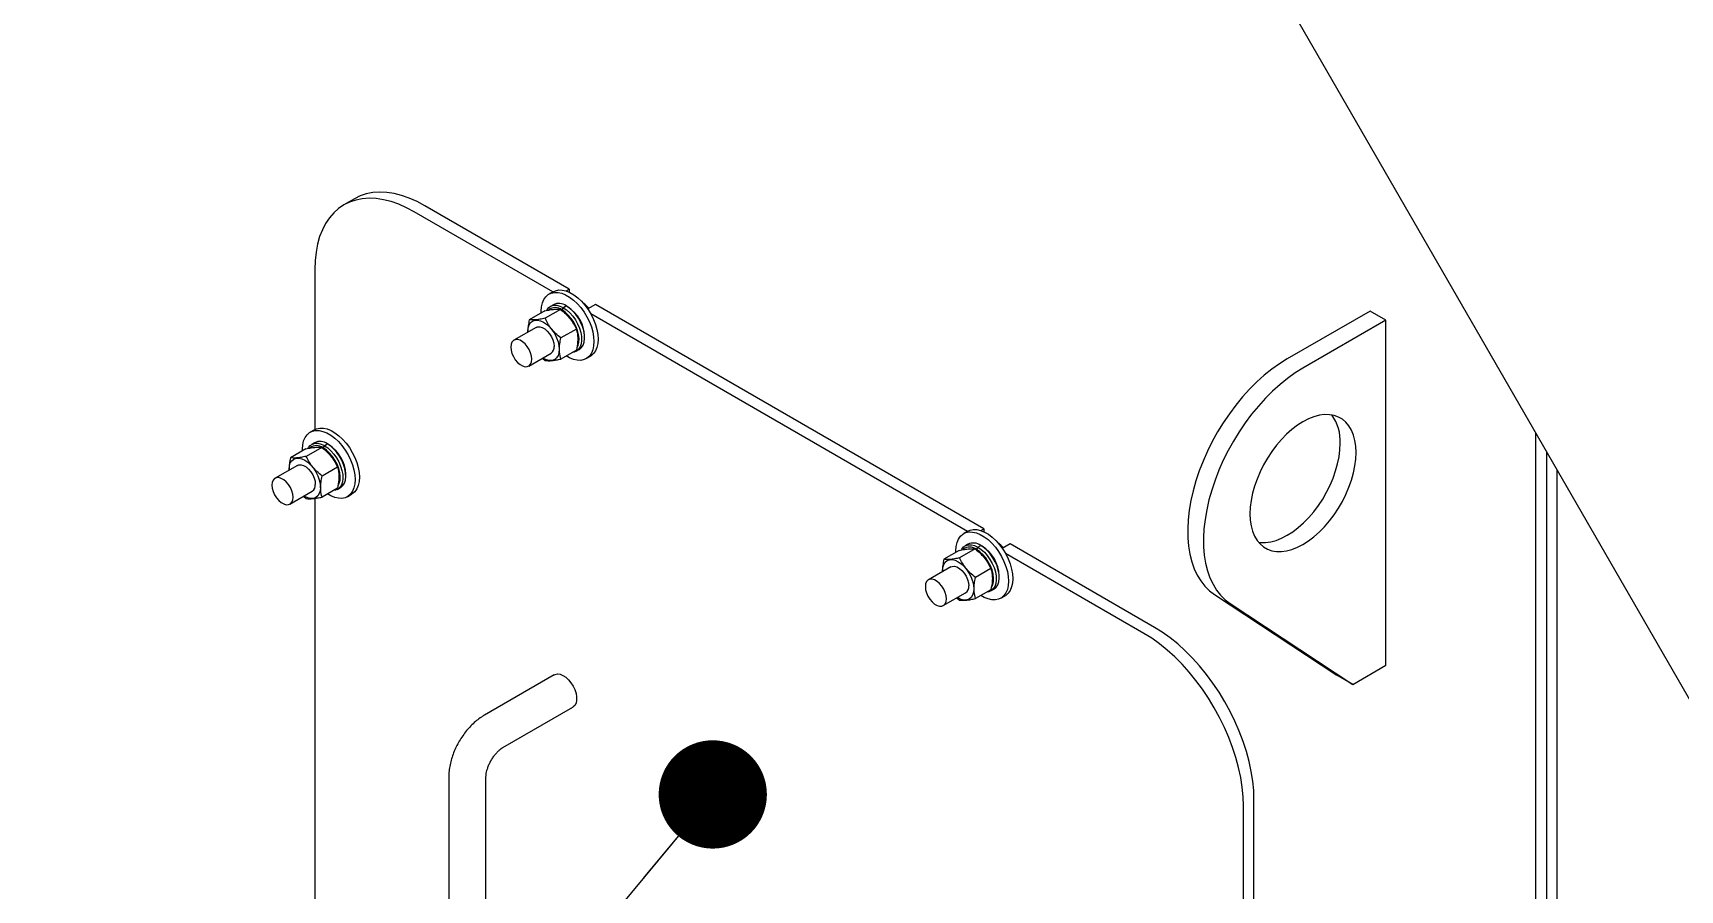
# Model space of a CAD drawing. Header units: millimetres. Extents: x 1293 to 41893, y 1011 to 26911.
# Drawn here: x 4821 to 5289.2, y 22851.5 to 23094.9 of the extents above; entities that cross this region are included whole.
import ezdxf

# ---------------------------------------------------------------- set-up
doc = ezdxf.new("R2010")
doc.units = ezdxf.units.MM
doc.header["$LTSCALE"] = 50
doc.layers.add('CAPA_1', color=7, linetype='Continuous')
doc.dimstyles.new('SLDDIMSTYLE2', dxfattribs={"dimtxt": 0.18, "dimasz": 30.769231, "dimexe": 0, "dimexo": 0.0625, "dimgap": 0, "dimtad": 0, "dimtih": 1, "dimtoh": 1, "dimdec": 0, "dimrnd": 1e-09, "dimzin": 0, "dimdsep": 46, "dimtxsty": 'Standard', "dimblk1": 'DOT', "dimblk2": 'DOT', "dimsah": 1, "dimcen": 0.09, "dimadec": 0, "dimazin": 0, "dimtfac": 30.769231, "dimtdec": 0, "dimtofl": 0, "dimtmove": 0, "dimatfit": 3, "dimldrblk": 'DOT', "dimfxl": 1, "dimfrac": 2, "dimtolj": 1, "dimtzin": 0, "dimarcsym": 0})

# ---------------------------------------------------------------- blocks, each defined once
blk = doc.blocks.new('_Dot')
at = {"color": 0, "linetype": 'ByBlock', "lineweight": -2}
blk.add_line((-0.5, 0), (-1, 0), dxfattribs=at)
at = {"color": 0, "linetype": 'ByBlock', "const_width": 0.5}
blk.add_lwpolyline([(-0.25, 0, 1), (0.25, 0, 1)], format="xyb", close=True, dxfattribs=at)

msp = doc.modelspace()

# ---------------------------------------------------------------- linework, layer by layer
at = {"color": 7, "linetype": 'Continuous', "lineweight": 25}
for p, q in [((5305.2210199, 22882.539891), (5147.7280575, 23155.3257029)), ((4912.3831607, 23047.8509016), (4909.389742, 23046.1228378)), ((4973.4231915, 23022.1777359), (4932.3815354, 23045.8705796)), ((4968.7736452, 23021.4057341), (4929.3881167, 23044.1425158)), ((4901.1038454, 23027.8090455), (4901.1038454, 22982.3256569)), ((4972.5505436, 23021.673967), (4973.4231915, 23022.1777359)), ((4973.4231915, 23022.1777359), (4973.4231915, 23021.3320487)), ((4968.8803095, 23021.4673101), (4967.682942, 23020.7760845)), ((4968.9173006, 23017.7737087), (4968.0731566, 23017.2863947)), ((4971.714845, 23016.9452078), (4972.5589891, 23017.4325218)), ((4971.7558572, 23016.9217184), (4972.6000013, 23017.4090324)), ((4972.5998345, 23017.4089361), (4972.5589891, 23017.4325218)), ((4980.9067382, 23017.8575763), (4978.6919823, 23016.5790249)), ((5091.2743217, 22954.1437266), (4980.9067382, 23017.8575763)), ((4966.471147, 23016.0342285), (4962.0734739, 23013.4955059)), ((4970.9614068, 23016.4354384), (4966.5634703, 23013.8965637)), ((4971.714845, 23016.9452078), (4971.343614, 23016.2954262)), ((4971.3816799, 23016.2736242), (4971.7558572, 23016.9217184)), ((5086.6247754, 22953.3717248), (4979.5673393, 23015.1746672)), ((5201.0821122, 23015.9559629), (5177.5118862, 23002.349161)), ((5205.5722403, 23013.3638671), (5182.0020142, 22999.7570652)), ((5205.5722403, 23013.3638671), (5201.0821122, 23015.9559629)), ((5205.5722403, 22915.3789697), (5205.5722403, 23013.3638671)), ((4964.0267025, 23011.3332326), (4957.6889987, 23007.6745541)), ((4975.4514031, 23010.850037), (4971.0537301, 23008.3113144)), ((4977.8085499, 23008.3875617), (4977.8085499, 23008.8195777)), ((4961.921988, 23000.342007), (4968.2596918, 23004.0006856)), ((4975.4514031, 23004.862524), (4971.0537301, 23002.3238014)), ((4975.4385579, 23004.5277629), (4976.282702, 23005.0150769)), ((4965.7980414, 23002.579605), (4966.5634703, 23001.9225915)), ((4978.2654153, 23002.444717), (4979.4627828, 23003.1359425)), ((4900.9980585, 22982.2669815), (4899.800691, 22981.575756)), ((5248.2225643, 22376.4256773), (5248.2225643, 22981.2641118)), ((4898.588896, 22976.8338999), (4894.1912229, 22974.2951773)), ((4903.0791558, 22977.2351098), (4898.6812193, 22974.6962351)), ((4901.0350496, 22978.5733801), (4900.1909056, 22978.0860661)), ((4903.8325941, 22977.7448792), (4903.461363, 22977.0950976)), ((4903.4994289, 22977.0732957), (4903.8736062, 22977.7213898)), ((4903.8325941, 22977.7448792), (4904.6767381, 22978.2321932)), ((4903.8736062, 22977.7213898), (4904.7177503, 22978.2087038)), ((4904.7175835, 22978.2086075), (4904.6767381, 22978.2321932)), ((5251.215983, 22976.0793585), (5251.215983, 22376.7644154)), ((4896.1444515, 22972.132904), (4889.8067477, 22968.4742255)), ((4907.5691521, 22971.6497084), (4903.1714791, 22969.1109858)), ((5254.2094017, 22970.8946052), (5254.2094017, 22375.0363515)), ((4907.5563069, 22965.3274343), (4908.400451, 22965.8147483)), ((4909.9262989, 22969.1872331), (4909.9262989, 22969.6192491)), ((4894.039737, 22961.1416785), (4900.3774408, 22964.800357)), ((4897.9157904, 22963.3792765), (4898.6812193, 22962.7222629)), ((4901.1038454, 22962.7649534), (4901.1038454, 22846.2355215)), ((4907.5691521, 22965.6621954), (4903.1714791, 22963.1234728)), ((4910.3831643, 22963.2443884), (4911.5805318, 22963.9356139)), ((5086.7314397, 22953.4333008), (5085.5340722, 22952.7420752)), ((5090.4016738, 22953.6399577), (5091.2743217, 22954.1437266)), ((5091.2743217, 22954.1437266), (5091.2743217, 22953.2980393)), ((5084.3222772, 22948.0002192), (5079.9246041, 22945.4614966)), ((5088.812537, 22948.4014291), (5084.4146005, 22945.8625544)), ((5086.7684308, 22949.7396994), (5085.9242867, 22949.2523854)), ((5089.5659752, 22948.9111985), (5089.1947442, 22948.2614168)), ((5089.2328101, 22948.2396149), (5089.6069874, 22948.8877091)), ((5089.5659752, 22948.9111985), (5090.4101193, 22949.3985125)), ((5089.6069874, 22948.8877091), (5090.4511315, 22949.3750231)), ((5090.4509647, 22949.3749268), (5090.4101193, 22949.3985125)), ((5098.7578684, 22949.823567), (5096.5431125, 22948.5450156)), ((5136.8061058, 22924.4026594), (5097.4184695, 22947.1406579)), ((5139.7995245, 22926.1307232), (5098.7578684, 22949.823567)), ((5081.8778327, 22943.2992233), (5075.5401289, 22939.6405448)), ((5093.3025333, 22942.8160277), (5088.9048603, 22940.2773051)), ((5095.6596801, 22940.3535524), (5095.6596801, 22940.7855683)), ((5079.7731182, 22932.3079977), (5086.110822, 22935.9666762)), ((5083.6491716, 22934.5455957), (5084.4146005, 22933.8885822)), ((5093.3025333, 22936.8285147), (5088.9048603, 22934.289792)), ((5093.2896881, 22936.4937535), (5094.1338322, 22936.9810675)), ((5096.1165455, 22934.4107076), (5097.313913, 22935.1019332)), ((5156.8440616, 22935.4588208), (5191.6540218, 22912.5283447)), ((5161.3341896, 22932.8667251), (5196.1441499, 22909.9362489)), ((5196.1441499, 22909.9362489), (5205.5722403, 22915.3789697)), ((4969.1689052, 22912.6392034), (4949.3109898, 22901.1754728)), ((5196.1441499, 22909.9362489), (5191.6540218, 22912.5283447)), ((4954.6022264, 22892.009789), (4974.4601418, 22903.4735196)), ((4939.1813947, 22883.6307477), (4939.1813947, 22819.2601137)), ((4949.764728, 22819.2601137), (4949.764728, 22883.6307477)), ((5168.0837958, 22829.7475389), (5168.0837958, 22877.1409285)), ((5165.0903771, 22829.929476), (5165.0903771, 22875.4128647))]:
    msp.add_line(p, q, dxfattribs=at)
at = {"color": 7, "linetype": 'Continuous', "lineweight": 25, "flags": 128}
for points in [[(4929.3881167, 23044.1425158), (4927.1689583, 23045.3229237), (4924.9634818, 23046.2946842), (4922.7852847, 23047.0518061), (4920.6477962, 23047.5896213), (4918.5641947, 23047.9048142), (4916.5473262, 23047.9954415), (4914.6096255, 23047.8609443), (4912.7630392, 23047.502152), (4911.0189519, 23046.9212766), (4909.3881167, 23046.1218994), (4907.8805881, 23045.1089487), (4906.5056606, 23043.8886699), (4905.271811, 23042.4685863), (4904.1866465, 23040.8574532), (4903.2568574, 23039.0652038), (4902.4881762, 23037.1028879), (4901.8853421, 23034.9826038), (4901.4520717, 23032.7174238), (4901.1910364, 23030.3213134), (4901.1038454, 23027.8090455)], [(4932.3815354, 23045.8705796), (4930.162377, 23047.0509876), (4927.9569005, 23048.0227481), (4925.7787034, 23048.7798699), (4923.6412149, 23049.3176852), (4921.5576134, 23049.6328781), (4919.5407449, 23049.7235053), (4917.6030442, 23049.5890082), (4915.7564579, 23049.2302158), (4914.0123706, 23048.6493404), (4912.3831607, 23047.8509016)], [(4968.8803095, 23021.4673101), (4969.505631, 23021.7515733), (4970.4297728, 23021.9456583), (4971.4374995, 23021.9243115), (4972.5063003, 23021.6880098), (4973.6123, 23021.2420318), (4974.7307923, 23020.5963399), (4975.836792, 23019.7653579), (4976.9055928, 23018.7676484), (4977.9133195, 23017.6254987), (4978.8374612, 23016.3644224), (4979.6573741, 23015.01259), (4980.3547426, 23013.6001992), (4980.9139888, 23012.1588003), (4981.3226199, 23010.720592), (4981.5715079, 23009.3177014), (4981.6550929, 23007.9814667)], [(4965.5008128, 23015.4740665), (4965.4906319, 23015.9305603), (4965.5742169, 23017.1702898), (4965.8231049, 23018.2858205), (4966.231736, 23019.2522334), (4966.7909821, 23020.0479404), (4967.4883507, 23020.6551666), (4968.3082636, 23021.0603478), (4969.2324053, 23021.2544327), (4970.240132, 23021.2330859), (4971.3089328, 23020.9967842), (4972.4149325, 23020.5508063), (4973.5334248, 23019.9051144), (4974.6394245, 23019.0741323), (4975.7082253, 23018.0764229), (4976.715952, 23016.9342731), (4977.6400937, 23015.6731969), (4978.4600066, 23014.3213645), (4979.1573752, 23012.9089736), (4979.7166213, 23011.4675748), (4980.1252524, 23010.0293665), (4980.3741404, 23008.6264758), (4980.4577254, 23007.2902412)], [(4967.0751941, 23016.2475858), (4967.1532274, 23016.3796537), (4967.661825, 23016.9887568), (4968.3016793, 23017.402878), (4969.0522765, 23017.6087405), (4969.8895519, 23017.5997441), (4970.786662, 23017.3761773), (4971.714845, 23016.9452078)], [(4976.282702, 23005.0150769), (4976.3752245, 23005.0712423), (4976.9546472, 23005.580626), (4977.3944577, 23006.2764021), (4977.6805553, 23007.1362637), (4977.8037677, 23008.1326431), (4977.7601446, 23009.233596), (4977.5510845, 23010.4038252), (4977.1832901, 23011.6058125), (4976.668553, 23012.8010216), (4976.023376, 23013.9511334), (4975.2684437, 23015.0192748), (4974.4279598, 23015.9712005), (4973.5288706, 23016.7763913), (4972.6000013, 23017.4090324)], [(4961.6918476, 23009.9853495), (4961.6865303, 23010.2397381), (4961.7721639, 23011.1943146), (4962.0257739, 23012.0133368), (4962.4376141, 23012.6653301), (4962.9918578, 23013.1252389), (4963.6672057, 23013.375389), (4964.4377046, 23013.4061674), (4965.2737446, 23013.2163912), (4966.1431972, 23012.8133534), (4967.0126497, 23012.2125426), (4967.8486897, 23011.4370476), (4968.6191886, 23010.5166702), (4969.2945365, 23009.48678), (4969.8487802, 23008.386955), (4970.2606204, 23007.2594611), (4970.5142304, 23006.147627), (4970.599864, 23005.0941801)], [(4975.6486042, 23005.6035663), (4975.9539245, 23006.2382889), (4976.1683106, 23007.1451957), (4976.2101275, 23008.1799397), (4976.0778675, 23009.3052159), (4975.776299, 23010.4804554), (4975.3162941, 23011.663288), (4974.7144371, 23012.81107), (4973.9924264, 23013.882421), (4973.1762922, 23014.8387163), (4972.295458, 23015.6454793), (4971.3816799, 23016.2736242)], [(4971.7558572, 23016.9217184), (4972.6847265, 23016.2890773), (4973.5838157, 23015.4838865), (4974.4242997, 23014.5319608), (4975.1792319, 23013.4638194), (4975.8244089, 23012.3137076), (4976.339146, 23011.1184985), (4976.7069404, 23009.9165112), (4976.9160005, 23008.746282), (4976.9596236, 23007.6453291), (4976.8364112, 23006.6489497), (4976.5503136, 23005.7890881), (4976.1105031, 23005.093312), (4975.5310804, 23004.5839283), (4974.830622, 23004.2772683), (4974.2847957, 23004.1890558)], [(4962.7989121, 23002.2802167), (4962.7119288, 23003.157671), (4962.456034, 23004.0845597), (4962.0460994, 23005.0070153), (4961.505949, 23005.871428), (4960.8669743, 23006.6275614), (4960.1663101, 23007.2314718), (4959.4446766, 23007.6480619), (4958.7440125, 23007.8531212), (4958.1050377, 23007.8347323), (4957.5648873, 23007.593964), (4957.1549527, 23007.1448088), (4956.899058, 23006.5133699), (4956.8120747, 23005.7363444), (4956.899058, 23004.8588901), (4957.1549527, 23003.9320014), (4957.5648873, 23003.0095458), (4958.1050377, 23002.1451331), (4958.7440125, 23001.3889997), (4959.4446766, 23000.7850894), (4960.1663101, 23000.3684992), (4960.8669743, 23000.1634399), (4961.505949, 23000.1818288), (4962.0460994, 23000.4225971), (4962.456034, 23000.8717523), (4962.7119288, 23001.5031912), (4962.7989121, 23002.2802167)], [(4964.0267025, 23011.3332326), (4964.4427415, 23011.4934109), (4965.0817163, 23011.5117997), (4965.7823804, 23011.3067404), (4966.5040139, 23010.8901503), (4967.2046781, 23010.28624), (4967.8436528, 23009.5301066), (4968.3838032, 23008.6656938), (4968.7937378, 23007.7432382), (4969.0496326, 23006.8163496), (4969.1366159, 23005.9388952)], [(4981.6550929, 23007.9814667), (4981.5715079, 23006.7417372), (4981.3226199, 23005.6262065), (4980.9139888, 23004.6597936), (4980.3547426, 23003.8640867), (4979.6573741, 23003.2568604), (4979.4627828, 23003.1359425)], [(4970.599864, 23005.0941801), (4970.5142304, 23004.1396036), (4970.2606204, 23003.3205814), (4969.8487802, 23002.668588), (4969.2945365, 23002.2086793), (4968.6191886, 23001.9585291), (4967.8486897, 23001.9277508), (4967.0126497, 23002.117527), (4966.1431972, 23002.5205647), (4965.9248369, 23002.6528025)], [(4980.4577254, 23007.2902412), (4980.3741404, 23006.0505117), (4980.1252524, 23004.934981), (4979.7166213, 23003.9685681), (4979.1573752, 23003.1728612), (4978.4600066, 23002.5656349), (4977.6400937, 23002.1604537), (4976.715952, 23001.9663688), (4975.7082253, 23001.9877156), (4974.6394245, 23002.2240173), (4973.5334248, 23002.6699952), (4972.5827398, 23003.2064799)], [(5177.5118862, 23002.349161), (5175.3246623, 23000.9886999), (5173.1505375, 22999.4407791), (5171.0025324, 22997.714669), (5168.8935112, 22995.8207072), (5166.8361045, 22993.7702362), (5164.8426341, 22991.5755363), (5162.9250386, 22989.2497513), (5161.0948023, 22986.80681), (5159.3628863, 22984.261343), (5157.7396629, 22981.6285949), (5156.2348534, 22978.9243329), (5154.85747, 22976.1647526), (5153.6157616, 22973.3663808), (5152.5171648, 22970.5459768), (5151.5682589, 22967.7204316), (5150.7747269, 22964.9066671), (5150.1413211, 22962.1215347), (5149.6718349, 22959.3817144), (5149.3690801, 22956.7036145), (5149.2348698, 22954.103274), (5149.2700078, 22951.5962661), (5149.4742836, 22949.1976051), (5149.8464738, 22946.9216561), (5150.3843495, 22944.7820497), (5151.0846894, 22942.7915998), (5151.9432992, 22940.962227), (5152.9550367, 22939.3048872), (5154.1138428, 22937.8295061), (5155.4127775, 22936.5449196), (5156.8440616, 22935.4588208)], [(5182.0020142, 22999.7570652), (5179.8147904, 22998.3966041), (5177.6406656, 22996.8486834), (5175.4926605, 22995.1225733), (5173.3836392, 22993.2286114), (5171.3262326, 22991.1781405), (5169.3327622, 22988.9834406), (5167.4151667, 22986.6576555), (5165.5849304, 22984.2147143), (5163.8530144, 22981.6692473), (5162.229791, 22979.0364992), (5160.7249815, 22976.3322372), (5159.347598, 22973.5726569), (5158.1058897, 22970.7742851), (5157.0072929, 22967.953881), (5156.058387, 22965.1283358), (5155.264855, 22962.3145713), (5154.6314492, 22959.529439), (5154.161963, 22956.7896186), (5153.8592082, 22954.1115187), (5153.7249979, 22951.5111783), (5153.7601358, 22949.0041704), (5153.9644116, 22946.6055093), (5154.3366019, 22944.3295604), (5154.8744776, 22942.189954), (5155.5748175, 22940.1995041), (5156.4334272, 22938.3701313), (5157.4451648, 22936.7127915), (5158.6039709, 22935.2374104), (5159.9029055, 22933.9528238), (5161.3341896, 22932.8667251)], [(5197.0869589, 22975.803786), (5197.004322, 22977.5769182), (5196.7573167, 22979.235213), (5196.3486492, 22980.7605019), (5195.7827969, 22982.1360734), (5195.0659595, 22983.3468565), (5194.2059908, 22984.3795856), (5193.2123128, 22985.222946), (5192.0958124, 22985.8676974), (5190.8687222, 22986.3067761), (5189.5444866, 22986.5353712), (5188.137614, 22986.5509783), (5186.6635185, 22986.3534264), (5185.1383506, 22985.9448798), (5183.5788203, 22985.3298148), (5182.0020142, 22984.5149701), (5180.4252082, 22983.5092733), (5178.8656779, 22982.323743), (5177.34051, 22980.9713681), (5175.8664145, 22979.4669656), (5174.4595419, 22977.827018), (5173.1353062, 22976.0694929), (5171.9082161, 22974.2136461), (5170.7917157, 22972.2798107), (5169.7980376, 22970.2891742), (5168.9380689, 22968.2635463), (5168.2212316, 22966.2251204), (5167.6553793, 22964.1962298), (5167.2467118, 22962.1991034), (5166.9997065, 22960.2556223), (5166.9170696, 22958.3870796), (5166.9997065, 22956.6139474), (5167.2467118, 22954.9556525), (5167.6553793, 22953.4303637), (5168.2212316, 22952.0547921), (5168.9380689, 22950.844009), (5169.7980376, 22949.8112799), (5170.7917157, 22948.9679196), (5171.9082161, 22948.3231681), (5173.1353062, 22947.8840895), (5174.4595419, 22947.6554943), (5175.8664145, 22947.6398872), (5177.34051, 22947.8374392), (5178.8656779, 22948.2459857), (5180.4252082, 22948.8610507), (5182.0020142, 22949.6758955), (5183.5788203, 22950.6815923), (5185.1383506, 22951.8671226), (5186.6635185, 22953.2194974), (5188.137614, 22954.7238999), (5189.5444866, 22956.3638475), (5190.8687222, 22958.1213726), (5192.0958124, 22959.9772194), (5193.2123128, 22961.9110548), (5194.2059908, 22963.9016914), (5195.0659595, 22965.9273192), (5195.7827969, 22967.9657451), (5196.3486492, 22969.9946358), (5196.7573167, 22971.9917621), (5197.004322, 22973.9352432), (5197.0869589, 22975.803786)], [(4897.6185618, 22976.2737379), (4897.6083809, 22976.7302318), (4897.6919659, 22977.9699612), (4897.9408539, 22979.0854919), (4898.349485, 22980.0519048), (4898.9087312, 22980.8476118), (4899.6060997, 22981.4548381), (4900.4260126, 22981.8600192), (4901.3501543, 22982.0541041), (4902.357881, 22982.0327573), (4903.4266818, 22981.7964557), (4904.5326815, 22981.3504777), (4905.6511738, 22980.7047858), (4906.7571735, 22979.8738038), (4907.8259743, 22978.8760943), (4908.833701, 22977.7339446), (4909.7578428, 22976.4728683), (4910.5777556, 22975.1210359), (4911.2751242, 22973.7086451), (4911.8343703, 22972.2672462), (4912.2430014, 22970.8290379), (4912.4918894, 22969.4261473), (4912.5754744, 22968.0899126)], [(4900.9980585, 22982.2669815), (4901.6233801, 22982.5512447), (4902.5475218, 22982.7453297), (4903.5552485, 22982.7239829), (4904.6240493, 22982.4876812), (4905.730049, 22982.0417032), (4906.8485413, 22981.3960114), (4907.954541, 22980.5650293), (4909.0233418, 22979.5673198), (4910.0310685, 22978.4251701), (4910.9552102, 22977.1640938), (4911.7751231, 22975.8122614), (4912.4724917, 22974.3998706), (4913.0317378, 22972.9584718), (4913.4403689, 22971.5202634), (4913.6892569, 22970.1173728), (4913.7728419, 22968.7811381)], [(4899.1929431, 22977.0472572), (4899.2709764, 22977.1793252), (4899.779574, 22977.7884282), (4900.4194283, 22978.2025495), (4901.1700255, 22978.4084119), (4902.0073009, 22978.3994155), (4902.904411, 22978.1758487), (4903.8325941, 22977.7448792)], [(4907.7663532, 22966.4032377), (4908.0716735, 22967.0379603), (4908.2860596, 22967.9448672), (4908.3278765, 22968.9796112), (4908.1956166, 22970.1048873), (4907.894048, 22971.2801268), (4907.4340431, 22972.4629595), (4906.8321861, 22973.6107414), (4906.1101754, 22974.6820924), (4905.2940412, 22975.6383878), (4904.413207, 22976.4451507), (4903.4994289, 22977.0732957)], [(4903.8736062, 22977.7213898), (4904.8024755, 22977.0887487), (4905.7015648, 22976.2835579), (4906.5420487, 22975.3316322), (4907.2969809, 22974.2634909), (4907.9421579, 22973.113379), (4908.456895, 22971.91817), (4908.8246894, 22970.7161826), (4909.0337495, 22969.5459535), (4909.0773726, 22968.4450006), (4908.9541602, 22967.4486211), (4908.6680626, 22966.5887595), (4908.2282521, 22965.8929834), (4907.6488294, 22965.3835998), (4906.948371, 22965.0769397), (4906.4025447, 22964.9887273)], [(4908.400451, 22965.8147483), (4908.4929735, 22965.8709138), (4909.0723962, 22966.3802974), (4909.5122067, 22967.0760735), (4909.7983043, 22967.9359351), (4909.9215167, 22968.9323146), (4909.8778936, 22970.0332675), (4909.6688335, 22971.2034967), (4909.3010391, 22972.405484), (4908.786302, 22973.600693), (4908.141125, 22974.7508049), (4907.3861927, 22975.8189462), (4906.5457088, 22976.7708719), (4905.6466196, 22977.5760627), (4904.7177503, 22978.2087038)], [(5169.3300326, 22950.3295725), (5169.9694138, 22950.2475901), (5171.3762864, 22950.231983), (5172.8503819, 22950.4295349), (5174.3755498, 22950.8380815), (5175.9350801, 22951.4531465), (5177.5118862, 22952.2679912), (5179.0886923, 22953.273688), (5180.6482225, 22954.4592183), (5182.1733904, 22955.8115932), (5183.6474859, 22957.3159957), (5185.0543585, 22958.9559433), (5186.3785942, 22960.7134684), (5187.6056844, 22962.5693152), (5188.7221848, 22964.5031506), (5189.7158628, 22966.4937871), (5190.5758315, 22968.519415), (5191.2926689, 22970.5578409), (5191.8585211, 22972.5867315), (5192.2671886, 22974.5838579), (5192.5141939, 22976.527339), (5192.5968308, 22978.3958817)], [(4893.8095966, 22970.7850209), (4893.8042794, 22971.0394095), (4893.889913, 22971.993986), (4894.1435229, 22972.8130082), (4894.5553631, 22973.4650016), (4895.1096068, 22973.9249103), (4895.7849547, 22974.1750604), (4896.5554536, 22974.2058388), (4897.3914936, 22974.0160626), (4898.2609462, 22973.6130249), (4899.1303987, 22973.0122141), (4899.9664387, 22972.236719), (4900.7369376, 22971.3163416), (4901.4122855, 22970.2864514), (4901.9665292, 22969.1866265), (4902.3783694, 22968.0591325), (4902.6319794, 22966.9472985), (4902.717613, 22965.8938515)], [(4896.1444515, 22972.132904), (4896.5604905, 22972.2930823), (4897.1994653, 22972.3114712), (4897.9001294, 22972.1064119), (4898.6217629, 22971.6898217), (4899.3224271, 22971.0859114), (4899.9614018, 22970.329778), (4900.5015522, 22969.4653652), (4900.9114868, 22968.5429097), (4901.1673816, 22967.616021), (4901.2543649, 22966.7385667)], [(4894.9166611, 22963.0798881), (4894.8296778, 22963.9573425), (4894.573783, 22964.8842311), (4894.1638484, 22965.8066867), (4893.623698, 22966.6710995), (4892.9847233, 22967.4272329), (4892.2840591, 22968.0311432), (4891.5624256, 22968.4477333), (4890.8617615, 22968.6527926), (4890.2227867, 22968.6344038), (4889.6826363, 22968.3936354), (4889.2727017, 22967.9444802), (4889.016807, 22967.3130414), (4888.9298237, 22966.5360158), (4889.016807, 22965.6585615), (4889.2727017, 22964.7316728), (4889.6826363, 22963.8092172), (4890.2227867, 22962.9448045), (4890.8617615, 22962.1886711), (4891.5624256, 22961.5847608), (4892.2840591, 22961.1681706), (4892.9847233, 22960.9631113), (4893.623698, 22960.9815002), (4894.1638484, 22961.2222685), (4894.573783, 22961.6714238), (4894.8296778, 22962.3028626), (4894.9166611, 22963.0798881)], [(4902.717613, 22965.8938515), (4902.6319794, 22964.939275), (4902.3783694, 22964.1202528), (4901.9665292, 22963.4682594), (4901.4122855, 22963.0083507), (4900.7369376, 22962.7582006), (4899.9664387, 22962.7274222), (4899.1303987, 22962.9171984), (4898.2609462, 22963.3202362), (4898.0425859, 22963.4524739)], [(4912.5754744, 22968.0899126), (4912.4918894, 22966.8501831), (4912.2430014, 22965.7346524), (4911.8343703, 22964.7682395), (4911.2751242, 22963.9725326), (4910.5777556, 22963.3653063), (4909.7578428, 22962.9601252), (4908.833701, 22962.7660402), (4907.8259743, 22962.787387), (4906.7571735, 22963.0236887), (4905.6511738, 22963.4696667), (4904.7004888, 22964.0061513)], [(4913.7728419, 22968.7811381), (4913.6892569, 22967.5414087), (4913.4403689, 22966.4258779), (4913.0317378, 22965.4594651), (4912.4724917, 22964.6637581), (4911.7751231, 22964.0565318), (4911.5805318, 22963.9356139)], [(5083.351943, 22947.4400572), (5083.3417621, 22947.896551), (5083.4253471, 22949.1362805), (5083.6742351, 22950.2518112), (5084.0828662, 22951.2182241), (5084.6421123, 22952.013931), (5085.3394809, 22952.6211573), (5086.1593938, 22953.0263385), (5087.0835355, 22953.2204234), (5088.0912622, 22953.1990766), (5089.160063, 22952.9627749), (5090.2660627, 22952.5167969), (5091.384555, 22951.8711051), (5092.4905547, 22951.040123), (5093.5593555, 22950.0424135), (5094.5670822, 22948.9002638), (5095.4912239, 22947.6391876), (5096.3111368, 22946.2873552), (5097.0085054, 22944.8749643), (5097.5677515, 22943.4335655), (5097.9763826, 22941.9953572), (5098.2252706, 22940.5924665), (5098.3088556, 22939.2562318)], [(5086.7314397, 22953.4333008), (5087.3567612, 22953.717564), (5088.280903, 22953.9116489), (5089.2886297, 22953.8903021), (5090.3574305, 22953.6540005), (5091.4634302, 22953.2080225), (5092.5819225, 22952.5623306), (5093.6879222, 22951.7313486), (5094.756723, 22950.7336391), (5095.7644497, 22949.5914893), (5096.6885914, 22948.3304131), (5097.5085043, 22946.9785807), (5098.2058728, 22945.5661898), (5098.765119, 22944.124791), (5099.1737501, 22942.6865827), (5099.4226381, 22941.2836921), (5099.5062231, 22939.9474574)], [(5084.9263243, 22948.2135765), (5085.0043576, 22948.3456444), (5085.5129552, 22948.9547475), (5086.1528095, 22949.3688687), (5086.9034067, 22949.5747312), (5087.7406821, 22949.5657348), (5088.6377922, 22949.342168), (5089.5659752, 22948.9111985)], [(5093.4997344, 22937.5695569), (5093.8050547, 22938.2042795), (5094.0194408, 22939.1111864), (5094.0612577, 22940.1459304), (5093.9289977, 22941.2712066), (5093.6274292, 22942.4464461), (5093.1674243, 22943.6292787), (5092.5655673, 22944.7770607), (5091.8435566, 22945.8484117), (5091.0274224, 22946.804707), (5090.1465882, 22947.61147), (5089.2328101, 22948.2396149)], [(5089.6069874, 22948.8877091), (5090.5358567, 22948.255068), (5091.4349459, 22947.4498772), (5092.2754299, 22946.4979515), (5093.0303621, 22945.4298101), (5093.6755391, 22944.2796983), (5094.1902762, 22943.0844892), (5094.5580706, 22941.8825019), (5094.7671307, 22940.7122727), (5094.8107538, 22939.6113198), (5094.6875414, 22938.6149403), (5094.4014438, 22937.7550788), (5093.9616333, 22937.0593027), (5093.3822106, 22936.549919), (5092.6817522, 22936.243259), (5092.1359259, 22936.1550465)], [(5094.1338322, 22936.9810675), (5094.2263547, 22937.037233), (5094.8057774, 22937.5466167), (5095.2455879, 22938.2423928), (5095.5316855, 22939.1022543), (5095.6548979, 22940.0986338), (5095.6112748, 22941.1995867), (5095.4022147, 22942.3698159), (5095.0344203, 22943.5718032), (5094.5196832, 22944.7670123), (5093.8745062, 22945.9171241), (5093.1195739, 22946.9852655), (5092.27909, 22947.9371912), (5091.3800008, 22948.742382), (5090.4511315, 22949.3750231)], [(5079.5429778, 22941.9513402), (5079.5376605, 22942.2057288), (5079.6232941, 22943.1603053), (5079.8769041, 22943.9793275), (5080.2887443, 22944.6313208), (5080.842988, 22945.0912296), (5081.5183359, 22945.3413797), (5082.2888348, 22945.3721581), (5083.1248748, 22945.1823819), (5083.9943274, 22944.7793441), (5084.8637799, 22944.1785333), (5085.6998199, 22943.4030383), (5086.4703188, 22942.4826609), (5087.1456667, 22941.4527706), (5087.6999104, 22940.3529457), (5088.1117506, 22939.2254518), (5088.3653606, 22938.1136177), (5088.4509942, 22937.0601708)], [(5081.8778327, 22943.2992233), (5082.2938717, 22943.4594015), (5082.9328465, 22943.4777904), (5083.6335106, 22943.2727311), (5084.3551441, 22942.856141), (5085.0558083, 22942.2522306), (5085.694783, 22941.4960973), (5086.2349334, 22940.6316845), (5086.644868, 22939.7092289), (5086.9007628, 22938.7823402), (5086.9877461, 22937.9048859)], [(5080.6500423, 22934.2462074), (5080.563059, 22935.1236617), (5080.3071642, 22936.0505504), (5079.8972296, 22936.973006), (5079.3570792, 22937.8374187), (5078.7181045, 22938.5935521), (5078.0174403, 22939.1974624), (5077.2958068, 22939.6140526), (5076.5951427, 22939.8191119), (5075.9561679, 22939.800723), (5075.4160175, 22939.5599547), (5075.0060829, 22939.1107995), (5074.7501882, 22938.4793606), (5074.6632049, 22937.7023351), (5074.7501882, 22936.8248807), (5075.0060829, 22935.8979921), (5075.4160175, 22934.9755365), (5075.9561679, 22934.1111237), (5076.5951427, 22933.3549903), (5077.2958068, 22932.75108), (5078.0174403, 22932.3344899), (5078.7181045, 22932.1294306), (5079.3570792, 22932.1478195), (5079.8972296, 22932.3885878), (5080.3071642, 22932.837743), (5080.563059, 22933.4691819), (5080.6500423, 22934.2462074)], [(5098.3088556, 22939.2562318), (5098.2252706, 22938.0165024), (5097.9763826, 22936.9009717), (5097.5677515, 22935.9345588), (5097.0085054, 22935.1388518), (5096.3111368, 22934.5316256), (5095.4912239, 22934.1264444), (5094.5670822, 22933.9323595), (5093.5593555, 22933.9537063), (5092.4905547, 22934.190008), (5091.384555, 22934.6359859), (5090.43387, 22935.1724706)], [(5099.5062231, 22939.9474574), (5099.4226381, 22938.7077279), (5099.1737501, 22937.5921972), (5098.765119, 22936.6257843), (5098.2058728, 22935.8300774), (5097.5085043, 22935.2228511), (5097.313913, 22935.1019332)], [(5088.4509942, 22937.0601708), (5088.3653606, 22936.1055943), (5088.1117506, 22935.2865721), (5087.6999104, 22934.6345787), (5087.1456667, 22934.1746699), (5086.4703188, 22933.9245198), (5085.6998199, 22933.8937415), (5084.8637799, 22934.0835177), (5083.9943274, 22934.4865554), (5083.7759671, 22934.6187932)], [(5165.0903771, 22875.4128647), (5165.0031861, 22878.0258011), (5164.7421507, 22880.7232964), (5164.3088804, 22883.4887198), (5163.7060463, 22886.3050213), (5162.9373651, 22889.1548376), (5162.007576, 22892.0205987), (5160.9224115, 22894.8846361), (5159.6885619, 22897.7292921), (5158.3136344, 22900.5370284), (5156.8061058, 22903.2905345), (5155.1752706, 22905.972834), (5153.4311833, 22908.5673897), (5151.5845969, 22911.0582053), (5149.6468963, 22913.429924), (5147.6300278, 22915.6679235), (5145.5464263, 22917.7584057), (5143.4089378, 22919.6884821), (5141.2307407, 22921.4462532), (5139.0252642, 22923.0208816), (5136.8061058, 22924.4026594)], [(5168.0837958, 22877.1409285), (5167.9966048, 22879.7538649), (5167.7355695, 22882.4513603), (5167.3022991, 22885.2167836), (5166.699465, 22888.0330852), (5165.9307838, 22890.8829015), (5165.0009947, 22893.7486625), (5163.9158302, 22896.6126999), (5162.6819806, 22899.4573559), (5161.3070531, 22902.2650922), (5159.7995245, 22905.0185983), (5158.1686893, 22907.7008978), (5156.424602, 22910.2954535), (5154.5780156, 22912.7862691), (5152.640315, 22915.1579878), (5150.6234465, 22917.3959873), (5148.539845, 22919.4864695), (5146.4023565, 22921.4165459), (5144.2241594, 22923.174317), (5142.0186829, 22924.7489455), (5139.7995245, 22926.1307232)], [(4969.1689052, 22912.6392034), (4969.3921508, 22912.7479644), (4970.0618453, 22912.8856945), (4970.8134931, 22912.7976104), (4971.611948, 22912.4878307), (4972.4198751, 22911.9708405), (4973.1994966, 22911.2708135), (4973.9143584, 22910.4204824), (4974.5310341, 22909.4596076), (4975.0206889, 22908.4331186), (4975.3604269, 22907.3890128), (4975.5343625, 22906.3761115), (4975.5343625, 22905.4417768), (4975.3604269, 22904.6296972), (4975.0206889, 22903.9778446), (4974.5310341, 22903.516699), (4974.4601418, 22903.4735196)]]:
    msp.add_lwpolyline(points, dxfattribs=at)
at = {"color": 7, "linetype": 'Continuous', "lineweight": 25}
for centre, radius, start, end in [((4970.4530475, 23014.5601039), 3.5617094, 53.752624735, 115.542630446), ((4967.4122704, 23008.3995339), 10.4047616, 2.313678669, 57.686321476), ((4973.3288304, 23012.1700009), 7.2806775, 38.982359234, 56.111782461), ((4969.4336753, 23013.8043782), 3.1389785, 52.521861064, 125.720995852), ((4967.0980373, 23005.6937475), 2.0532657, 304.455047166, 6.857133228), ((5180.1934928, 22979.0715385), 12.4217272, 356.881963457, 36.460554745), ((4901.5514243, 22974.6040496), 3.1389785, 52.521861064, 125.720995852), ((4902.5707966, 22975.3597754), 3.5617094, 53.752624735, 115.542630446), ((4899.5300194, 22969.1992054), 10.4047616, 2.313678669, 57.686321476), ((4899.2157863, 22966.4934189), 2.0532657, 304.455047166, 6.857133227), ((5087.2848055, 22945.7703688), 3.1389785, 52.521861063, 125.720995852), ((5088.3041777, 22946.5260946), 3.5617094, 53.752624736, 115.542630446), ((5085.2634006, 22940.3655246), 10.4047616, 2.313678669, 57.686321476), ((5091.1799606, 22944.1359916), 7.2806775, 38.982359234, 56.111782461), ((5084.9491675, 22937.6597382), 2.0532657, 304.455047166, 6.857133227)]:
    msp.add_arc(centre, radius, start, end, dxfattribs=at)
for points, knots in [([(4962.0734739, 23013.4955059), (4962.0150317, 23013.2116582), (4961.8425807, 23012.3740815), (4961.6682448, 23011.1714399), (4961.6924244, 23010.3323702), (4961.7022514, 23009.9913555)], [0, 0, 0, 0, 0.2332910239, 0.6883942328, 1, 1, 1, 1]), ([(4966.5634703, 23013.8965637), (4966.0579357, 23013.7948869), (4965.0359034, 23013.5893284), (4963.7829406, 23013.4356149), (4962.7928264, 23013.4085345), (4962.3147182, 23013.4663389), (4962.0734739, 23013.4955059)], [0, 0, 0, 0, 0.26460612106, 0.53495060651, 0.76534489377, 1, 1, 1, 1]), ([(4966.471147, 23016.0342285), (4966.9767172, 23016.1359195), (4967.9988203, 23016.3415065), (4969.2518662, 23016.4952617), (4970.2420332, 23016.5223782), (4970.7201553, 23016.4645948), (4970.9614068, 23016.4354384)], [0, 0, 0, 0, 0.2646176718, 0.5349733347, 0.76535622725, 1, 1, 1, 1]), ([(4971.0537301, 23008.3113144), (4970.5481599, 23008.7292289), (4969.5260568, 23009.5741199), (4968.2730108, 23010.9767424), (4967.2828439, 23012.4373719), (4966.8047218, 23013.4072044), (4966.5634703, 23013.8965637)], [0, 0, 0, 0, 0.2646176718, 0.5349733347, 0.7653562273, 1, 1, 1, 1]), ([(4970.9614068, 23016.4354384), (4971.4669413, 23016.017527), (4972.4889737, 23015.1726412), (4973.7419365, 23013.7699946), (4974.7320507, 23012.309313), (4975.2101588, 23011.3394244), (4975.4514031, 23010.850037)], [0, 0, 0, 0, 0.2646061211, 0.5349506065, 0.7653448938, 1, 1, 1, 1]), ([(4971.0537301, 23002.3238014), (4970.8999679, 23002.9578086), (4970.641433, 23004.023825), (4970.6426588, 23005.8015418), (4970.8173752, 23007.1740749), (4970.9946546, 23008.0270683), (4971.0537301, 23008.3113144)], [0, 0, 0, 0, 0.3661794341, 0.6156922034, 0.8719357593, 1, 1, 1, 1]), ([(4975.4514031, 23010.850037), (4975.5104801, 23010.6339949), (4975.6848043, 23009.9964987), (4975.8614237, 23008.8275141), (4975.8663611, 23007.0527635), (4975.6051536, 23005.6740527), (4975.4514031, 23004.862524)], [0, 0, 0, 0, 0.1280647744, 0.377893031, 0.6338190398, 1, 1, 1, 1]), ([(4966.5634703, 23001.9225915), (4966.8373672, 23001.8905467), (4967.3911009, 23001.8257621), (4968.4728258, 23001.8806222), (4969.7144954, 23002.0529223), (4970.6046001, 23002.2329585), (4971.0537301, 23002.3238014)], [0, 0, 0, 0, 0.2646061211, 0.5349506065, 0.7653448938, 1, 1, 1, 1]), ([(4898.588896, 22976.8338999), (4899.0944662, 22976.9355909), (4900.1165693, 22977.1411779), (4901.3696152, 22977.2949331), (4902.3597822, 22977.3220497), (4902.8379043, 22977.2642663), (4903.0791558, 22977.2351098)], [0, 0, 0, 0, 0.2646176718, 0.5349733347, 0.7653562273, 1, 1, 1, 1]), ([(4903.0791558, 22977.2351098), (4903.5846903, 22976.8171984), (4904.6067227, 22975.9723126), (4905.8596855, 22974.569666), (4906.8497997, 22973.1089845), (4907.3279078, 22972.1390958), (4907.5691521, 22971.6497084)], [0, 0, 0, 0, 0.26460612106, 0.53495060651, 0.76534489377, 1, 1, 1, 1]), ([(4894.1912229, 22974.2951773), (4894.1327807, 22974.0113296), (4893.9603297, 22973.173753), (4893.7859938, 22971.9711114), (4893.8101734, 22971.1320416), (4893.8200004, 22970.791027)], [0, 0, 0, 0, 0.2332910239, 0.6883942328, 1, 1, 1, 1]), ([(4898.6812193, 22974.6962351), (4898.1756847, 22974.5945584), (4897.1536524, 22974.3889999), (4895.9006896, 22974.2352863), (4894.9105754, 22974.208206), (4894.4324672, 22974.2660103), (4894.1912229, 22974.2951773)], [0, 0, 0, 0, 0.26460612106, 0.53495060651, 0.76534489377, 1, 1, 1, 1]), ([(4903.1714791, 22969.1109858), (4902.6659089, 22969.5289003), (4901.6438058, 22970.3737913), (4900.3907598, 22971.7764138), (4899.4005929, 22973.2370434), (4898.9224708, 22974.2068758), (4898.6812193, 22974.6962351)], [0, 0, 0, 0, 0.2646176718, 0.5349733347, 0.7653562273, 1, 1, 1, 1]), ([(4907.5691521, 22971.6497084), (4907.6282291, 22971.4336663), (4907.8025533, 22970.7961701), (4907.9791727, 22969.6271855), (4907.9841101, 22967.8524349), (4907.7229026, 22966.4737241), (4907.5691521, 22965.6621954)], [0, 0, 0, 0, 0.12806477444, 0.37789303104, 0.63381903979, 1, 1, 1, 1]), ([(4903.1714791, 22963.1234728), (4903.0177169, 22963.75748), (4902.759182, 22964.8234964), (4902.7604078, 22966.6012132), (4902.9351242, 22967.9737463), (4903.1124036, 22968.8267398), (4903.1714791, 22969.1109858)], [0, 0, 0, 0, 0.3661794341, 0.6156922034, 0.8719357593, 1, 1, 1, 1]), ([(4898.6812193, 22962.7222629), (4898.9551162, 22962.6902181), (4899.5088499, 22962.6254336), (4900.5905748, 22962.6802936), (4901.8322444, 22962.8525938), (4902.7223491, 22963.0326299), (4903.1714791, 22963.1234728)], [0, 0, 0, 0, 0.2646061211, 0.5349506065, 0.7653448938, 1, 1, 1, 1]), ([(5084.3222772, 22948.0002192), (5084.8278474, 22948.1019102), (5085.8499504, 22948.3074972), (5087.1029964, 22948.4612524), (5088.0931634, 22948.4883689), (5088.5712855, 22948.4305855), (5088.812537, 22948.4014291)], [0, 0, 0, 0, 0.2646176718, 0.5349733347, 0.7653562273, 1, 1, 1, 1]), ([(5088.812537, 22948.4014291), (5089.3180715, 22947.9835177), (5090.3401039, 22947.1386318), (5091.5930667, 22945.7359853), (5092.5831809, 22944.2753037), (5093.061289, 22943.3054151), (5093.3025333, 22942.8160277)], [0, 0, 0, 0, 0.2646061211, 0.5349506065, 0.7653448938, 1, 1, 1, 1]), ([(5079.9246041, 22945.4614966), (5079.8661619, 22945.1776489), (5079.6937109, 22944.3400722), (5079.519375, 22943.1374306), (5079.5435546, 22942.2983609), (5079.5533816, 22941.9573462)], [0, 0, 0, 0, 0.2332910239, 0.6883942328, 1, 1, 1, 1]), ([(5084.4146005, 22945.8625544), (5083.9090659, 22945.7608776), (5082.8870336, 22945.5553191), (5081.6340708, 22945.4016056), (5080.6439566, 22945.3745252), (5080.1658484, 22945.4323296), (5079.9246041, 22945.4614966)], [0, 0, 0, 0, 0.2646061211, 0.5349506065, 0.7653448938, 1, 1, 1, 1]), ([(5088.9048603, 22940.2773051), (5088.3992901, 22940.6952195), (5087.377187, 22941.5401106), (5086.124141, 22942.9427331), (5085.1339741, 22944.4033626), (5084.655852, 22945.373195), (5084.4146005, 22945.8625544)], [0, 0, 0, 0, 0.2646176718, 0.5349733347, 0.76535622725, 1, 1, 1, 1]), ([(5093.3025333, 22942.8160277), (5093.3616103, 22942.5999856), (5093.5359345, 22941.9624894), (5093.7125539, 22940.7935048), (5093.7174913, 22939.0187541), (5093.4562838, 22937.6400433), (5093.3025333, 22936.8285147)], [0, 0, 0, 0, 0.1280647744, 0.377893031, 0.6338190398, 1, 1, 1, 1]), ([(5088.9048603, 22934.289792), (5088.7510981, 22934.9237992), (5088.4925632, 22935.9898156), (5088.493789, 22937.7675325), (5088.6685054, 22939.1400655), (5088.8457848, 22939.993059), (5088.9048603, 22940.2773051)], [0, 0, 0, 0, 0.3661794341, 0.6156922034, 0.8719357593, 1, 1, 1, 1]), ([(5084.4146005, 22933.8885822), (5084.6884974, 22933.8565374), (5085.2422311, 22933.7917528), (5086.323956, 22933.8466129), (5087.5656256, 22934.018913), (5088.4557303, 22934.1989492), (5088.9048603, 22934.289792)], [0, 0, 0, 0, 0.26460612106, 0.53495060651, 0.76534489377, 1, 1, 1, 1]), ([(4949.3109898, 22901.1754728), (4949.0323043, 22901.0074454), (4948.2726196, 22900.5494098), (4947.0832058, 22899.6619615), (4945.7704366, 22898.4866973), (4944.5439344, 22897.1741345), (4943.4152858, 22895.7475334), (4942.3960096, 22894.2253946), (4941.4959361, 22892.6254008), (4940.7249584, 22890.9640275), (4940.0934204, 22889.2568436), (4939.6117747, 22887.5183239), (4939.3021453, 22885.8033758), (4939.1903843, 22884.5066334), (4939.1831246, 22883.7993017), (4939.1813947, 22883.6307477)], [0, 0, 0, 0, 0.0489875183, 0.1335379, 0.218092887, 0.3024638427, 0.3864814781, 0.4702311017, 0.5539281963, 0.6378348307, 0.7221697149, 0.8072381728, 0.8933070062, 0.9745755398, 1, 1, 1, 1]), ([(4949.764728, 22883.6307477), (4949.7666635, 22883.7358195), (4949.772182, 22884.0353927), (4949.8432924, 22884.6524118), (4950.0240416, 22885.4885373), (4950.3168087, 22886.414038), (4950.7217369, 22887.3862473), (4951.2302287, 22888.3621392), (4951.8237401, 22889.2971596), (4952.474778, 22890.1493721), (4953.1490928, 22890.8836381), (4953.804322, 22891.4710969), (4954.2903661, 22891.8235582), (4954.532115, 22891.9679212), (4954.6022264, 22892.009789)], [0, 0, 0, 0, 0.0465284325, 0.1326585081, 0.220916892, 0.3117747113, 0.4047582852, 0.4991662466, 0.5942032618, 0.6889234524, 0.7824206558, 0.874058288, 0.9634747367, 1, 1, 1, 1])]:
    msp.add_open_spline(points, degree=3, knots=knots, dxfattribs=at)

# ---------------------------------------------------------------- leaders
at = {"layer": 'CAPA_1'}
msp.add_leader([(5014.2400099, 22878.6749325), (3462.4885009, 21009.5800103)], dimstyle='SLDDIMSTYLE2', dxfattribs=at)

doc.saveas('drawing.dxf')
